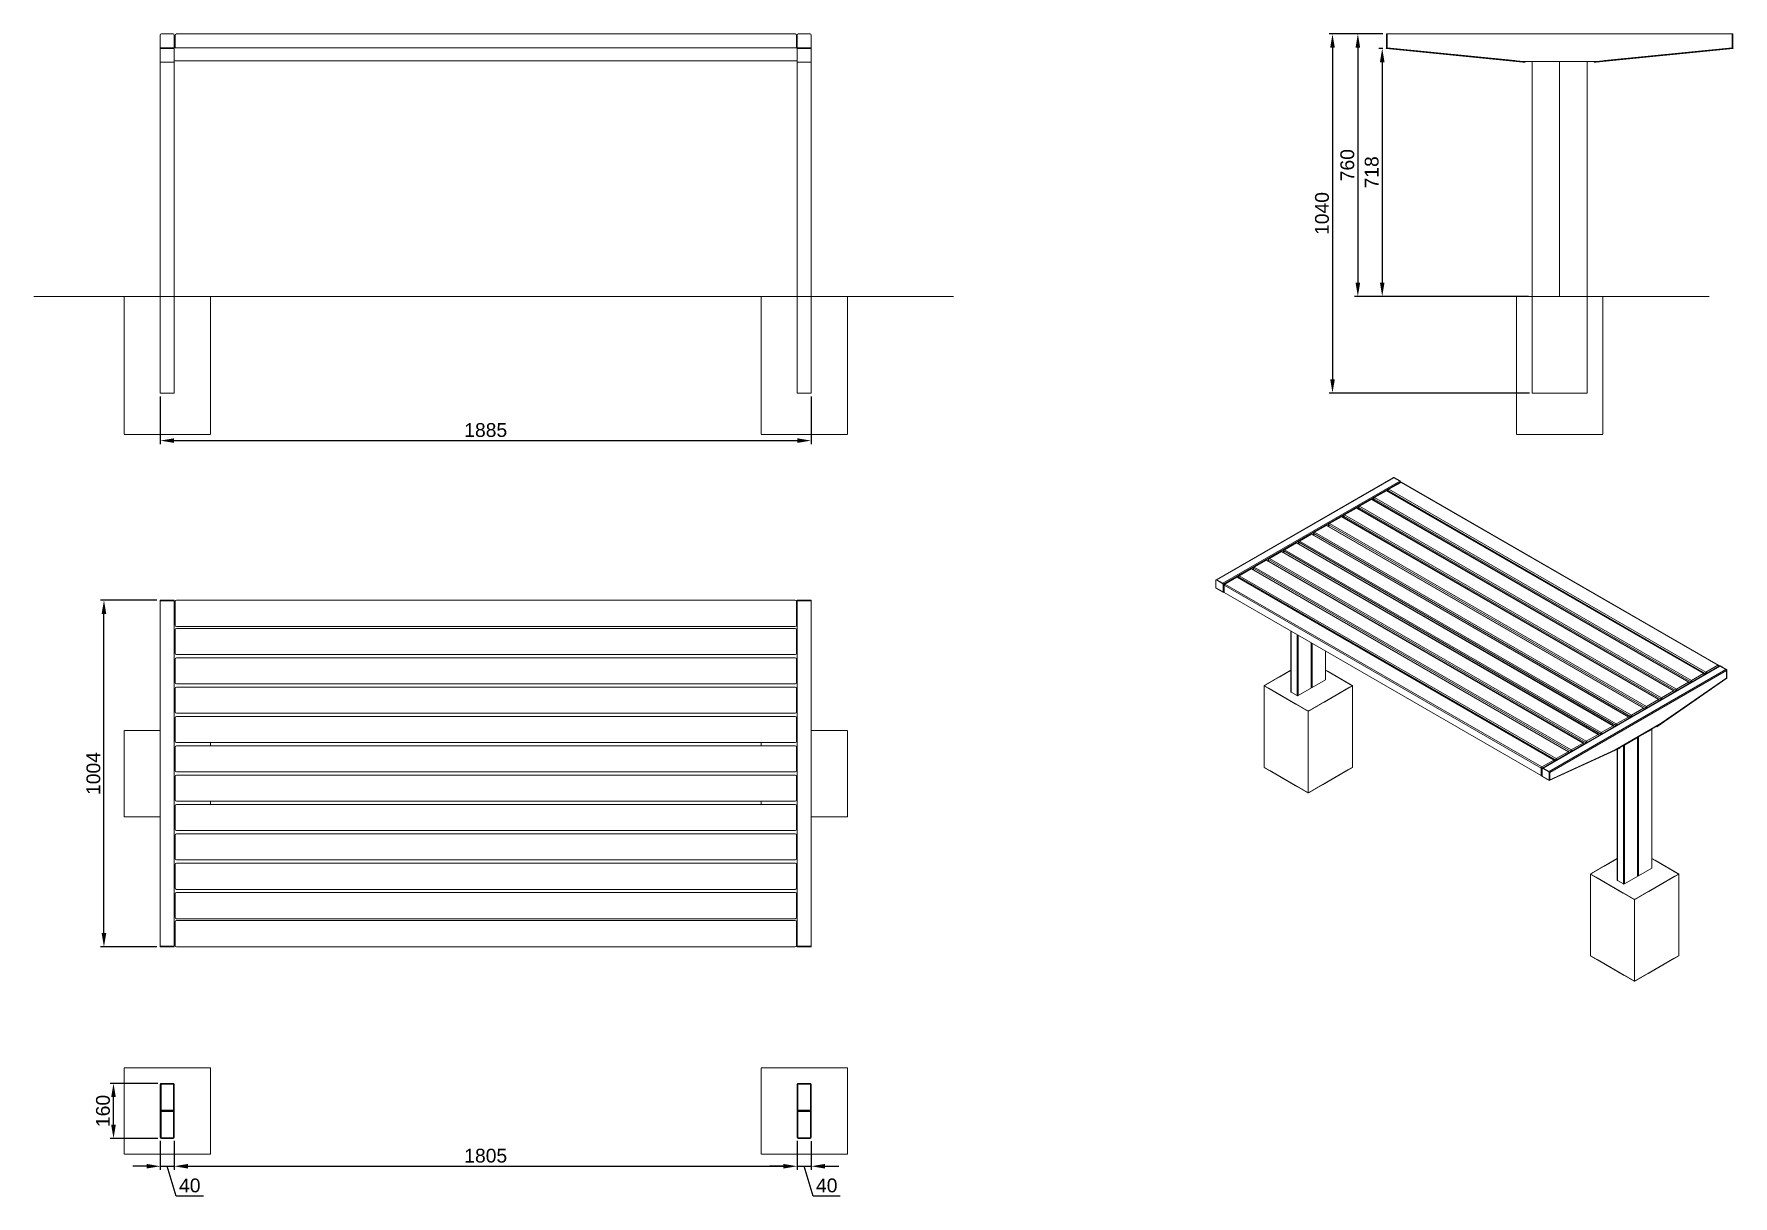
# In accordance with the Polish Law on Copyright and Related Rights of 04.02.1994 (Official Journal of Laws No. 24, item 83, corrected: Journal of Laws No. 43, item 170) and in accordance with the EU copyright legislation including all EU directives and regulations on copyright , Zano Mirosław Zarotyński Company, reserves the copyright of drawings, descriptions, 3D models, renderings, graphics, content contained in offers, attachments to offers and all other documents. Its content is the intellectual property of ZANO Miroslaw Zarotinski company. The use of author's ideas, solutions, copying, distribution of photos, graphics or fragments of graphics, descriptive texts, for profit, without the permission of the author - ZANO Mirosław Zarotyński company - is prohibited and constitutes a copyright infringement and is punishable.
# Model space of a CAD drawing. Header units: millimetres. Extents: x -220 to 4702, y 428 to 3795.
import ezdxf

# ---------------------------------------------------------------- set-up
doc = ezdxf.new("R2010")
doc.units = ezdxf.units.MM
doc.linetypes.add('HIDDEN', pattern=[1.905, 1.27, -0.635])
for name, color, linetype, lineweight in [('ZANO_R', 7, 'Continuous', 0), ('ZANO_R_przerywana', 7, 'HIDDEN', 0), ('ZANO_W', 1, 'Continuous', 0)]:
    doc.layers.add(name, color=color, linetype=linetype, lineweight=lineweight)
doc.styles.add('Arial', font='arial.ttf')
doc.styles.get("Standard").update_dxf_attribs({"font": 'ARIALUNI.TTF'})
doc.dimstyles.new('pl i ang', dxfattribs={"dimtxt": 50, "dimasz": 50, "dimexe": 1.25, "dimexo": 0.625, "dimgap": 10, "dimtad": 1, "dimtoh": 1, "dimtxsty": 'Standard', "dimcen": 2.5, "dimclrd": 1, "dimclre": 1, "dimclrt": 1, "dimadec": 0, "dimazin": 0, "dimtfac": 1, "dimtmove": 0, "dimatfit": 3, "dimfxl": 1, "dimarcsym": 1})

# ---------------------------------------------------------------- blocks, each defined once
blk = doc.blocks.new('*D404')
at = {"layer": 'ZANO_W', "color": 1, "lineweight": -2}
for p, q in [((146.4, 2744.6), (146.4, 2606.7)), ((2031.4, 2744.6), (2031.4, 2606.7)), ((186.4, 2616.7), (1991.4, 2616.7))]:
    blk.add_line(p, q, dxfattribs=at)
at = {"layer": 'ZANO_W', "color": 1}
for points in [[(186.4, 2623.4), (186.4, 2610.1), (146.4, 2616.7)], [(1991.4, 2610.1), (1991.4, 2623.4), (2031.4, 2616.7)]]:
    blk.add_solid(points, dxfattribs=at)
at = {"layer": 'ZANO_W', "color": 1, "insert": (1088.9, 2647.1), "char_height": 40, "attachment_point": 5, "style": 'Arial'}
blk.add_mtext('1885', dxfattribs=at)
blk = doc.blocks.new('*D405')
at = {"layer": 'ZANO_W', "color": 1, "lineweight": -2}
for p, q in [((3687.5, 3752.9), (3675.8, 3752.9)), ((3685.8, 3712.9), (3685.8, 3074.6)), ((4109.7, 3034.6), (3675.8, 3034.6))]:
    blk.add_line(p, q, dxfattribs=at)
at = {"layer": 'ZANO_W', "color": 1}
for points in [[(3692.4, 3712.9), (3679.1, 3712.9), (3685.8, 3752.9)], [(3679.1, 3074.6), (3692.4, 3074.6), (3685.8, 3034.6)]]:
    blk.add_solid(points, dxfattribs=at)
at = {"layer": 'ZANO_W', "color": 1, "insert": (3655.3, 3393.8), "char_height": 40, "attachment_point": 5, "rotation": 90, "style": 'Arial'}
blk.add_mtext('718', dxfattribs=at)
blk = doc.blocks.new('*D406')
at = {"layer": 'ZANO_W', "color": 1, "lineweight": -2}
for p, q in [((3687.7, 3794.6), (3605.2, 3794.6)), ((3615.2, 3754.6), (3615.2, 3074.6)), ((4064.7, 3034.6), (3605.2, 3034.6))]:
    blk.add_line(p, q, dxfattribs=at)
at = {"layer": 'ZANO_W', "color": 1}
for points in [[(3621.9, 3754.6), (3608.5, 3754.6), (3615.2, 3794.6)], [(3608.5, 3074.6), (3621.9, 3074.6), (3615.2, 3034.6)]]:
    blk.add_solid(points, dxfattribs=at)
at = {"layer": 'ZANO_W', "color": 1, "insert": (3584.8, 3414.6), "char_height": 40, "attachment_point": 5, "rotation": 90, "style": 'Arial'}
blk.add_mtext('760', dxfattribs=at)
blk = doc.blocks.new('*D407')
at = {"layer": 'ZANO_W', "color": 1, "lineweight": -2}
for p, q in [((3687.7, 3794.6), (3531.8, 3794.6)), ((3541.8, 3754.6), (3541.8, 2794.6)), ((4112.7, 2754.6), (3531.8, 2754.6))]:
    blk.add_line(p, q, dxfattribs=at)
at = {"layer": 'ZANO_W', "color": 1}
for points in [[(3548.5, 3754.6), (3535.1, 3754.6), (3541.8, 3794.6)], [(3535.1, 2794.6), (3548.5, 2794.6), (3541.8, 2754.6)]]:
    blk.add_solid(points, dxfattribs=at)
at = {"layer": 'ZANO_W', "color": 1, "insert": (3511.4, 3274.6), "char_height": 40, "attachment_point": 5, "rotation": 90, "style": 'Arial'}
blk.add_mtext('1040', dxfattribs=at)
blk = doc.blocks.new('*D408')
at = {"layer": 'ZANO_W', "color": 1, "lineweight": -2}
for p, q in [((136.4, 2154.5), (-26.9, 2154.5)), ((-16.9, 1190.1), (-16.9, 2114.5)), ((136.4, 1150.1), (-26.9, 1150.1))]:
    blk.add_line(p, q, dxfattribs=at)
at = {"layer": 'ZANO_W', "color": 1}
for points in [[(-10.2, 2114.5), (-23.6, 2114.5), (-16.9, 2154.5)], [(-23.6, 1190.1), (-10.2, 1190.1), (-16.9, 1150.1)]]:
    blk.add_solid(points, dxfattribs=at)
at = {"layer": 'ZANO_W', "color": 1, "insert": (-47.3, 1652.3), "char_height": 40, "attachment_point": 5, "rotation": 90, "style": 'Arial'}
blk.add_mtext('1004', dxfattribs=at)
blk = doc.blocks.new('*D409')
at = {"layer": 'ZANO_W', "color": 1, "lineweight": -2}
for p, q in [((139.4, 754.8), (0.8, 754.8)), ((10.8, 634.8), (10.8, 714.8)), ((139.4, 594.8), (0.8, 594.8))]:
    blk.add_line(p, q, dxfattribs=at)
at = {"layer": 'ZANO_W', "color": 1}
for points in [[(17.4, 714.8), (4.1, 714.8), (10.8, 754.8)], [(4.1, 634.8), (17.4, 634.8), (10.8, 594.8)]]:
    blk.add_solid(points, dxfattribs=at)
at = {"layer": 'ZANO_W', "color": 1, "insert": (-19.6, 674.8), "char_height": 40, "attachment_point": 5, "rotation": 90, "style": 'Arial'}
blk.add_mtext('160', dxfattribs=at)
blk = doc.blocks.new('*D410')
at = {"layer": 'ZANO_W', "color": 1, "lineweight": -2}
for p, q in [((146.4, 587.8), (146.4, 504.6)), ((186.4, 587.8), (186.4, 504.6)), ((106.4, 514.6), (66.4, 514.6)), ((146.4, 514.6), (186.4, 514.6)), ((192.3, 428.4), (166.4, 514.6)), ((226.4, 514.6), (266.4, 514.6)), ((271.1, 428.4), (192.3, 428.4))]:
    blk.add_line(p, q, dxfattribs=at)
at = {"layer": 'ZANO_W', "color": 1}
for points in [[(106.4, 508), (106.4, 521.3), (146.4, 514.6)], [(226.4, 521.3), (226.4, 508), (186.4, 514.6)]]:
    blk.add_solid(points, dxfattribs=at)
at = {"layer": 'ZANO_W', "color": 1, "insert": (231.7, 458.8), "char_height": 40, "attachment_point": 5, "style": 'Arial'}
blk.add_mtext('40', dxfattribs=at)
blk = doc.blocks.new('*D411')
at = {"layer": 'ZANO_W', "color": 1, "lineweight": -2}
for p, q in [((186.4, 587.8), (186.4, 504.6)), ((1991.4, 587.8), (1991.4, 504.6)), ((226.4, 514.6), (1951.4, 514.6))]:
    blk.add_line(p, q, dxfattribs=at)
at = {"layer": 'ZANO_W', "color": 1}
for points in [[(226.4, 521.3), (226.4, 508), (186.4, 514.6)], [(1951.4, 508), (1951.4, 521.3), (1991.4, 514.6)]]:
    blk.add_solid(points, dxfattribs=at)
at = {"layer": 'ZANO_W', "color": 1, "insert": (1088.9, 545.1), "char_height": 40, "attachment_point": 5, "style": 'Arial'}
blk.add_mtext('1805', dxfattribs=at)
blk = doc.blocks.new('*D412')
at = {"layer": 'ZANO_W', "color": 1, "lineweight": -2}
for p, q in [((1991.4, 587.7), (1991.4, 504.6)), ((2031.4, 587.7), (2031.4, 504.6)), ((1951.4, 514.6), (1911.4, 514.6)), ((1991.4, 514.6), (2031.4, 514.6)), ((2037.3, 428.4), (2011.4, 514.6)), ((2071.4, 514.6), (2111.4, 514.6)), ((2116.1, 428.4), (2037.3, 428.4))]:
    blk.add_line(p, q, dxfattribs=at)
at = {"layer": 'ZANO_W', "color": 1}
for points in [[(1951.4, 508), (1951.4, 521.3), (1991.4, 514.6)], [(2071.4, 521.3), (2071.4, 508), (2031.4, 514.6)]]:
    blk.add_solid(points, dxfattribs=at)
at = {"layer": 'ZANO_W', "color": 1, "insert": (2076.7, 458.8), "char_height": 40, "attachment_point": 5, "style": 'Arial'}
blk.add_mtext('40', dxfattribs=at)

msp = doc.modelspace()

# ---------------------------------------------------------------- linework, layer by layer
at = {"layer": 'ZANO_R'}
for p, q in [((146.4, 3791.6), (146.4, 3754.9)), ((183.4, 3794.6), (149.4, 3794.6)), ((186.4, 3754.9), (186.4, 3791.6)), ((188.9, 3754.6), (188.9, 3790.6)), ((192.9, 3794.6), (1984.9, 3794.6)), ((1988.9, 3790.6), (1988.9, 3754.6)), ((1991.4, 3754.9), (1991.4, 3791.6)), ((1994.4, 3794.6), (2028.4, 3794.6)), ((2031.4, 3791.6), (2031.4, 3754.9)), ((3697.7, 3794.6), (3697.7, 3791.6)), ((3697.7, 3794.6), (3699.7, 3794.6)), ((3697.7, 3791.6), (3697.7, 3754.9)), ((3699.7, 3794.6), (3699.7, 3791.6)), ((4699.7, 3794.6), (3699.7, 3794.6)), ((3699.7, 3791.6), (3699.7, 3754.9)), ((3699.7, 3791.6), (3699.7, 3754.6)), ((4699.7, 3794.6), (4699.7, 3791.6)), ((4699.7, 3794.6), (4701.7, 3794.6)), ((4699.7, 3791.6), (4699.7, 3754.9)), ((4699.7, 3791.6), (4699.7, 3754.6)), ((4701.7, 3794.6), (4701.7, 3791.6)), ((4701.7, 3791.6), (4701.7, 3754.9)), ((146.4, 3754.9), (186.4, 3754.9)), ((146.4, 3754.9), (146.4, 3754.8)), ((146.4, 3752.9), (146.4, 3754.8)), ((186.4, 3754.8), (146.4, 3754.8)), ((186.4, 3752.9), (146.4, 3752.9)), ((146.4, 3752.9), (146.4, 3713.3)), ((148.4, 3754.9), (148.4, 3754.8)), ((184.4, 3754.8), (184.4, 3754.9)), ((188.9, 3756.6), (186.4, 3756.6)), ((186.4, 3754.8), (186.4, 3754.9)), ((186.4, 3752.9), (186.4, 3754.8)), ((186.4, 3713.3), (186.4, 3752.9)), ((192.9, 3754.6), (188.9, 3754.6)), ((192.9, 3754.6), (1984.9, 3754.6)), ((1988.9, 3754.6), (1984.9, 3754.6)), ((1991.4, 3756.6), (1988.9, 3756.6)), ((2031.4, 3754.9), (1991.4, 3754.9)), ((1991.4, 3754.8), (1991.4, 3754.9)), ((1991.4, 3752.9), (1991.4, 3754.8)), ((2031.4, 3754.8), (1991.4, 3754.8)), ((2031.4, 3752.9), (1991.4, 3752.9)), ((1991.4, 3752.9), (1991.4, 3713.3)), ((1993.4, 3754.8), (1993.4, 3754.9)), ((2029.4, 3754.9), (2029.4, 3754.8)), ((2031.4, 3754.9), (2031.4, 3754.8)), ((2031.4, 3752.9), (2031.4, 3754.8)), ((2031.4, 3713.3), (2031.4, 3752.9)), ((3697.5, 3752.9), (3697.7, 3754.8)), ((4093.5, 3713.3), (3697.5, 3752.9)), ((3697.7, 3754.8), (3697.7, 3754.9)), ((3697.7, 3754.9), (3699.7, 3754.9)), ((4093.7, 3715.2), (3697.7, 3754.8)), ((3699.7, 3754.6), (4069.7, 3717.6)), ((4701.7, 3754.8), (4305.7, 3715.2)), ((4701.9, 3752.9), (4305.9, 3713.3)), ((4329.7, 3717.6), (4699.7, 3754.6)), ((4699.7, 3754.9), (4701.7, 3754.9)), ((4701.7, 3754.9), (4701.7, 3754.8)), ((4701.9, 3752.9), (4701.7, 3754.8)), ((146.4, 3034.6), (146.4, 3713.3)), ((152.4, 3712.7), (180.4, 3712.7)), ((1991.4, 3716.6), (186.4, 3716.6)), ((186.4, 3034.6), (186.4, 3713.3)), ((1991.4, 3034.6), (1991.4, 3713.3)), ((1997.4, 3712.7), (2025.4, 3712.7)), ((2031.4, 3034.6), (2031.4, 3713.3)), ((4099.7, 3714.6), (4099.5, 3712.7)), ((4119.7, 3714.6), (4099.7, 3714.6)), ((4119.7, 3034.6), (4119.7, 3714.6)), ((4119.7, 3714.6), (4122.7, 3714.6)), ((4196.7, 3714.6), (4122.7, 3714.6)), ((4196.7, 3714.6), (4199.7, 3714.6)), ((4199.7, 3034.6), (4199.7, 3714.6)), ((4199.7, 3714.6), (4202.7, 3714.6)), ((4276.7, 3714.6), (4202.7, 3714.6)), ((4276.7, 3714.6), (4279.7, 3714.6)), ((4299.7, 3714.6), (4279.7, 3714.6)), ((4279.7, 3034.6), (4279.7, 3714.6)), ((4299.9, 3712.7), (4299.7, 3714.6)), ((-219.6, 3034.6), (2444, 3034.6)), ((2387.8, 3034.6), (-210, 3034.6)), ((41.4, 3034.6), (291.4, 3034.6)), ((291.4, 3034.6), (41.4, 3034.6)), ((146.4, 3034.6), (149.4, 3034.6)), ((149.4, 3034.6), (146.4, 3034.6)), ((149.4, 3034.6), (183.4, 3034.6)), ((183.4, 3034.6), (186.4, 3034.6)), ((186.4, 3034.6), (183.4, 3034.6)), ((1886.4, 3034.6), (2136.4, 3034.6)), ((2136.4, 3034.6), (1886.4, 3034.6)), ((1991.4, 3034.6), (1994.4, 3034.6)), ((1994.4, 3034.6), (1991.4, 3034.6)), ((1994.4, 3034.6), (2028.4, 3034.6)), ((2028.4, 3034.6), (2031.4, 3034.6)), ((2031.4, 3034.6), (2028.4, 3034.6)), ((4632.8, 3034.6), (3639.9, 3034.6)), ((4074.7, 3034.6), (4324.7, 3034.6)), ((4324.7, 3034.6), (4074.7, 3034.6)), ((4119.7, 3034.6), (4122.7, 3034.6)), ((4122.7, 3034.6), (4119.7, 3034.6)), ((4122.7, 3034.6), (4276.7, 3034.6)), ((4276.7, 3034.6), (4279.7, 3034.6)), ((4279.7, 3034.6), (4276.7, 3034.6)), ((3717.9, 2509.3), (3205.6, 2213.6)), ((3206.7, 2213.5), (3719, 2509.2)), ((3224.1, 2203.4), (3736.4, 2499.1)), ((3225.7, 2200.7), (3737.9, 2496.5)), ((3697, 2471.8), (3662.2, 2451.7)), ((3698.5, 2471.6), (3663.6, 2451.5)), ((4616.4, 1941.7), (3698.5, 2471.6)), ((4617.9, 1941.8), (3699.9, 2471.8)), ((3702.5, 2473.2), (3702.5, 2470.3)), ((4621.3, 1942.1), (3703.3, 2472.1)), ((3703.3, 2472.1), (3703.3, 2469.8)), ((3738.8, 2495.9), (3703.9, 2475.8)), ((3740.2, 2495.7), (3705.4, 2475.6)), ((3705.4, 2475.6), (4623.3, 1945.7)), ((3718.9, 2509.9), (3717.9, 2509.3)), ((3720, 2509.8), (3719, 2509.2)), ((3736.4, 2499.1), (3719, 2509.2)), ((3737.4, 2499.7), (3720, 2509.8)), ((3737.4, 2499.7), (3736.4, 2499.1)), ((3738.9, 2497.1), (3737.9, 2496.5)), ((3737.9, 2495.4), (3737.9, 2496.5)), ((3738.9, 2496), (3738.9, 2497.1)), ((4658.2, 1965.8), (3740.2, 2495.7)), ((4659.6, 1965.9), (3741.7, 2495.9)), ((3609.9, 2421.5), (3575.1, 2401.4)), ((3611.4, 2421.3), (3576.6, 2401.2)), ((4529.3, 1891.4), (3611.4, 2421.3)), ((4530.8, 1891.6), (3612.8, 2421.5)), ((3617.2, 2424), (3617.2, 2419)), ((4536, 1892.9), (3618, 2422.8)), ((3618, 2422.8), (3618, 2418.5)), ((3653.5, 2446.6), (3618.6, 2426.5)), ((3654.9, 2446.5), (3620.1, 2426.4)), ((3620.1, 2426.4), (4538, 1896.5)), ((4572.9, 1916.6), (3654.9, 2446.5)), ((4574.3, 1916.7), (3656.4, 2446.6)), ((3660.7, 2449.1), (3660.7, 2444.1)), ((4579.5, 1918), (3661.6, 2448)), ((3661.6, 2448), (3661.6, 2443.6)), ((3663.6, 2451.5), (4581.6, 1921.6)), ((3522.9, 2371.2), (3488, 2351.1)), ((3524.3, 2371.1), (3489.5, 2351)), ((4442.3, 1841.2), (3524.3, 2371.1)), ((4443.7, 1841.3), (3525.8, 2371.2)), ((3530.1, 2373.7), (3530.1, 2368.7)), ((4448.9, 1842.6), (3531, 2372.6)), ((3531, 2372.6), (3531, 2368.2)), ((3566.4, 2396.4), (3531.6, 2376.2)), ((3567.8, 2396.2), (3533, 2376.1)), ((3533, 2376.1), (4451, 1846.2)), ((4485.8, 1866.3), (3567.8, 2396.2)), ((4487.2, 1866.4), (3569.3, 2396.4)), ((3573.7, 2398.9), (3573.7, 2393.8)), ((4492.5, 1867.8), (3574.5, 2397.7)), ((3574.5, 2397.7), (3574.5, 2393.3)), ((3576.6, 2401.2), (4494.5, 1871.3)), ((3435.8, 2320.9), (3400.9, 2300.8)), ((3437.2, 2320.8), (3402.4, 2300.7)), ((4355.2, 1790.9), (3437.2, 2320.8)), ((4356.6, 1791), (3438.7, 2320.9)), ((3443, 2323.5), (3443, 2318.4)), ((4361.8, 1792.4), (3443.9, 2322.3)), ((3443.9, 2322.3), (3443.9, 2317.9)), ((3479.3, 2346.1), (3444.5, 2326)), ((3480.8, 2345.9), (3445.9, 2325.8)), ((3445.9, 2325.8), (4363.9, 1795.9)), ((4398.7, 1816), (3480.8, 2345.9)), ((4400.2, 1816.2), (3482.2, 2346.1)), ((3486.6, 2348.6), (3486.6, 2343.6)), ((4405.4, 1817.5), (3487.4, 2347.4)), ((3487.4, 2347.4), (3487.4, 2343.1)), ((3489.5, 2351), (4407.4, 1821)), ((3348.7, 2270.7), (3313.9, 2250.6)), ((3350.1, 2270.5), (3315.3, 2250.4)), ((4268.1, 1740.6), (3350.1, 2270.5)), ((4269.5, 1740.8), (3351.6, 2270.7)), ((3356, 2273.2), (3356, 2268.2)), ((4274.7, 1742.1), (3356.8, 2272)), ((3356.8, 2272), (3356.8, 2267.7)), ((3392.2, 2295.8), (3357.4, 2275.7)), ((3393.7, 2295.7), (3358.8, 2275.6)), ((3358.8, 2275.6), (4276.8, 1745.6)), ((4311.6, 1765.8), (3393.7, 2295.7)), ((4313.1, 1765.9), (3395.1, 2295.8)), ((3399.5, 2298.3), (3399.5, 2293.3)), ((4318.3, 1767.2), (3400.3, 2297.1)), ((3400.3, 2297.1), (3400.3, 2292.8)), ((3402.4, 2300.7), (4320.3, 1770.8)), ((3263.4, 2221.4), (3228.6, 2201.3)), ((3264.9, 2221.3), (3230, 2201.2)), ((4182.8, 1691.4), (3264.9, 2221.3)), ((4184.2, 1691.5), (3266.3, 2221.4)), ((3268.9, 2222.9), (3268.9, 2220)), ((4187.7, 1691.8), (3269.7, 2221.7)), ((3269.7, 2221.7), (3269.7, 2219.5)), ((3305.2, 2245.5), (3270.3, 2225.4)), ((3306.6, 2245.4), (3271.8, 2225.3)), ((3271.8, 2225.3), (4189.7, 1695.4)), ((4224.5, 1715.5), (3306.6, 2245.4)), ((4226, 1715.6), (3308, 2245.5)), ((3312.4, 2248.1), (3312.4, 2243)), ((4231.2, 1717), (3313.3, 2246.9)), ((3313.3, 2246.9), (3313.3, 2242.5)), ((3315.3, 2250.4), (4233.3, 1720.5)), ((3204, 2189), (3204.2, 2190.2)), ((3224.5, 2177.2), (3204, 2189)), ((3204.1, 2212), (3204.1, 2190.3)), ((3204.1, 2190.3), (3224.6, 2178.4)), ((3224.6, 2178.4), (3204.2, 2190.2)), ((3204.2, 2190.2), (3204.2, 2190.2)), ((3205.6, 2213.6), (3204.6, 2213)), ((3206.7, 2213.5), (3205.7, 2212.9)), ((3223.1, 2202.8), (3205.7, 2212.9)), ((3224.1, 2203.4), (3206.7, 2213.5)), ((3224.1, 2203.4), (3223.1, 2202.8)), ((3224.5, 2177.2), (3224.6, 2178.4)), ((3227.1, 2178.3), (3224.5, 2177.2)), ((3225.7, 2200.7), (3224.6, 2200.2)), ((3224.6, 2178.4), (3224.6, 2200.2)), ((3227.1, 2179.5), (3224.6, 2178.4)), ((3225.7, 2179), (3224.6, 2178.4)), ((3225.7, 2178.9), (3225.5, 2178.9)), ((3225.7, 2179), (3225.7, 2200.7)), ((3225.7, 2178.9), (3225.7, 2200.7)), ((3227.1, 2179.5), (3225.7, 2178.9)), ((3227.1, 2198.8), (3227.1, 2177.5)), ((4145.9, 1667.7), (3228, 2197.6)), ((3228, 2197.6), (3228, 2176.3)), ((3228, 2176.3), (4145.9, 1646.4)), ((3230, 2201.2), (4148, 1671.3)), ((146.4, 2154.5), (186.4, 2154.5)), ((146.4, 2154.5), (146.4, 2154.3)), ((146.4, 2154.3), (146.4, 2152.3)), ((149.4, 2154.3), (146.4, 2154.3)), ((149.4, 2152.3), (146.4, 2152.3)), ((146.4, 1152.3), (146.4, 2152.3)), ((183.4, 2154.3), (149.4, 2154.3)), ((183.4, 2152.3), (149.4, 2152.3)), ((186.4, 2154.3), (183.4, 2154.3)), ((186.4, 2152.3), (183.4, 2152.3)), ((186.4, 2154.5), (186.4, 2154.3)), ((186.4, 2154.3), (186.4, 2152.3)), ((186.4, 1152.3), (186.4, 2152.3)), ((188.9, 2082.3), (188.9, 2150.3)), ((192.9, 2154.3), (1984.9, 2154.3)), ((1988.9, 2150.3), (1988.9, 2082.3)), ((1991.4, 2154.5), (2031.4, 2154.5)), ((1991.4, 2154.5), (1991.4, 2154.3)), ((1991.4, 2152.3), (1991.4, 2154.3)), ((1991.4, 2154.3), (1994.4, 2154.3)), ((1991.4, 2152.3), (1994.4, 2152.3)), ((1991.4, 2152.3), (1991.4, 1152.3)), ((1994.4, 2154.3), (2028.4, 2154.3)), ((1994.4, 2152.3), (2028.4, 2152.3)), ((2028.4, 2154.3), (2031.4, 2154.3)), ((2028.4, 2152.3), (2031.4, 2152.3)), ((2031.4, 2154.5), (2031.4, 2154.3)), ((2031.4, 2152.3), (2031.4, 2154.3)), ((2031.4, 2152.3), (2031.4, 1152.3)), ((188.9, 2000.8), (188.9, 2068.8)), ((1984.9, 2078.3), (192.9, 2078.3)), ((192.9, 2072.8), (1984.9, 2072.8)), ((1988.9, 2068.8), (1988.9, 2000.8)), ((3421.2, 2064.8), (3421.2, 1889)), ((3421.9, 1888.1), (3421.9, 2064.4)), ((3439.3, 1878), (3439.3, 2054.4)), ((3442.3, 1878), (3442.3, 2052.6)), ((3480.3, 1899.9), (3480.3, 2030.7)), ((3480.9, 1900.3), (3480.9, 2030.3)), ((3483.3, 1901.7), (3483.3, 2028.9)), ((188.9, 1915.8), (188.9, 1983.8)), ((1984.9, 1996.8), (192.9, 1996.8)), ((192.9, 1987.8), (1984.9, 1987.8)), ((1988.9, 1983.8), (1988.9, 1915.8)), ((3521.2, 1923.6), (3521.2, 2007)), ((3521.9, 1924.5), (3521.9, 2006.7)), ((3442.3, 1878), (3521.2, 1923.6)), ((4663, 1963.7), (4150.7, 1668)), ((4664.1, 1963.6), (4151.8, 1667.9)), ((4681.5, 1953.5), (4169.2, 1657.8)), ((4683, 1950.9), (4170.8, 1655.2)), ((4684, 1929.7), (4481.2, 1789.2)), ((4684.1, 1928.6), (4481.3, 1788)), ((4493.5, 1797.7), (4683, 1929)), ((4581.6, 1921.6), (4616.4, 1941.7)), ((4618.5, 1938.2), (4583.6, 1918)), ((4618.5, 1938), (4618.5, 1938.2)), ((4619.3, 1938.5), (4619.3, 1939.3)), ((4621.3, 1939.6), (4621.3, 1942.1)), ((4623.3, 1945.7), (4658.2, 1965.8)), ((4660.2, 1962.3), (4625.4, 1942.1)), ((4625.4, 1942.1), (4625.4, 1942)), ((4660.2, 1962.1), (4660.2, 1962.3)), ((4661.1, 1962.6), (4661.1, 1963.4)), ((4664, 1964.3), (4663, 1963.7)), ((4664.1, 1963.6), (4665.1, 1964.2)), ((4664.1, 1963.6), (4681.5, 1953.5)), ((4665.1, 1964.2), (4682.5, 1954.1)), ((4681.5, 1953.5), (4682.5, 1954.1)), ((4683, 1950.9), (4684, 1951.5)), ((4683, 1950.9), (4683, 1929.2)), ((4683, 1950.9), (4683, 1929)), ((4683, 1929.2), (4684, 1929.7)), ((4684, 1951.5), (4684, 1929.7)), ((4684, 1929.7), (4684, 1929.7)), ((4684.1, 1928.6), (4684, 1929.7)), ((188.9, 1830.8), (188.9, 1898.8)), ((1984.9, 1911.8), (192.9, 1911.8)), ((192.9, 1902.8), (1984.9, 1902.8)), ((1988.9, 1898.8), (1988.9, 1830.8)), ((3421.9, 1888.1), (3439.3, 1878)), ((4494.5, 1871.3), (4529.3, 1891.4)), ((4531.4, 1887.9), (4496.6, 1867.8)), ((4531.4, 1887.7), (4531.4, 1887.9)), ((4532.2, 1888.2), (4532.2, 1889.1)), ((4536, 1890.4), (4536, 1892.9)), ((4538, 1896.5), (4572.9, 1916.6)), ((4574.9, 1913), (4540.1, 1892.9)), ((4540.1, 1892.9), (4540.1, 1892.8)), ((4574.9, 1912.9), (4574.9, 1913)), ((4575.8, 1913.4), (4575.8, 1914.2)), ((4579.5, 1915.5), (4579.5, 1918)), ((4583.6, 1918), (4583.6, 1917.9)), ((1984.9, 1826.8), (192.9, 1826.8)), ((4407.4, 1821), (4442.3, 1841.2)), ((4444.3, 1837.6), (4409.5, 1817.5)), ((4444.3, 1837.5), (4444.3, 1837.6)), ((4445.1, 1837.9), (4445.1, 1838.8)), ((4448.9, 1840.1), (4448.9, 1842.6)), ((4451, 1846.2), (4485.8, 1866.3)), ((4487.8, 1862.7), (4453, 1842.6)), ((4453, 1842.6), (4453, 1842.5)), ((4487.8, 1862.6), (4487.8, 1862.7)), ((4488.7, 1863.1), (4488.7, 1863.9)), ((4492.5, 1865.3), (4492.5, 1867.8)), ((4496.6, 1867.8), (4496.6, 1867.6)), ((188.9, 1777.3), (186.4, 1777.3)), ((188.9, 1745.8), (188.9, 1813.8)), ((192.9, 1817.8), (1984.9, 1817.8)), ((1988.9, 1813.8), (1988.9, 1745.8)), ((1991.4, 1777.3), (1988.9, 1777.3)), ((4320.3, 1770.8), (4355.2, 1790.9)), ((4357.2, 1787.3), (4322.4, 1767.2)), ((4357.2, 1787.2), (4357.2, 1787.3)), ((4358.1, 1787.7), (4358.1, 1788.5)), ((4493.5, 1797.7), (4360.3, 1720.8)), ((4361.8, 1789.8), (4361.8, 1792.4)), ((4363.9, 1795.9), (4398.7, 1816)), ((4400.8, 1812.5), (4365.9, 1792.4)), ((4365.9, 1792.4), (4365.9, 1792.2)), ((4370.7, 1726.1), (4482.2, 1790.4)), ((4400.8, 1812.3), (4400.8, 1812.5)), ((4401.6, 1812.8), (4401.6, 1813.7)), ((4405.4, 1815), (4405.4, 1817.5)), ((4409.5, 1817.5), (4409.5, 1817.3)), ((4466.3, 1780.2), (4428.4, 1758.3)), ((4466.3, 1378), (4466.3, 1780.2)), ((4467, 1378.9), (4467, 1781.1)), ((4481.2, 1789.2), (4481.3, 1788)), ((188.9, 1660.8), (188.9, 1728.8)), ((1984.9, 1741.8), (192.9, 1741.8)), ((192.9, 1732.8), (1984.9, 1732.8)), ((291.4, 1732.8), (291.4, 1741.8)), ((1886.4, 1741.8), (1886.4, 1732.8)), ((1988.9, 1728.8), (1988.9, 1660.8)), ((4372.5, 1725.2), (4169.6, 1631.6)), ((4372.6, 1726.5), (4169.7, 1632.8)), ((4233.3, 1720.5), (4268.1, 1740.6)), ((4270.1, 1737.1), (4235.3, 1717)), ((4270.1, 1736.9), (4270.1, 1737.1)), ((4271, 1737.4), (4271, 1738.2)), ((4274.7, 1739.6), (4274.7, 1742.1)), ((4276.8, 1745.6), (4311.6, 1765.8)), ((4313.7, 1762.2), (4278.8, 1742.1)), ((4278.8, 1742.1), (4278.8, 1741.9)), ((4313.7, 1762), (4313.7, 1762.2)), ((4314.5, 1762.5), (4314.5, 1763.4)), ((4318.3, 1764.7), (4318.3, 1767.2)), ((4322.4, 1767.2), (4322.4, 1767.1)), ((4367, 1342.5), (4367, 1722.7)), ((4372.5, 1725.2), (4372.6, 1726.5)), ((4373.8, 1726.7), (4373.9, 1727.9)), ((4384.4, 1332.5), (4384.4, 1734)), ((4425.3, 1756.6), (4387.4, 1734.7)), ((4387.4, 1332.5), (4387.4, 1734.7)), ((4425.3, 1354.3), (4425.3, 1756.6)), ((4426, 1354.7), (4426, 1757.5)), ((4428.4, 1356.1), (4428.4, 1758.3)), ((188.9, 1692.3), (186.4, 1692.3)), ((1991.4, 1692.3), (1988.9, 1692.3)), ((4148, 1671.3), (4182.8, 1691.4)), ((4184.8, 1687.8), (4150, 1667.7)), ((4170.8, 1633.3), (4360.3, 1720.8)), ((4184.8, 1687.7), (4184.8, 1687.8)), ((4185.7, 1688.2), (4185.7, 1689)), ((4187.7, 1689.3), (4187.7, 1691.8)), ((4189.7, 1695.4), (4224.5, 1715.5)), ((4226.6, 1711.9), (4191.8, 1691.8)), ((4191.8, 1691.8), (4191.8, 1691.7)), ((4226.6, 1711.8), (4226.6, 1711.9)), ((4227.4, 1712.3), (4227.4, 1713.1)), ((4231.2, 1714.4), (4231.2, 1717)), ((4235.3, 1717), (4235.3, 1716.8)), ((4366.3, 1722.4), (4366.3, 1343.4)), ((188.9, 1575.8), (188.9, 1643.8)), ((1984.9, 1656.8), (192.9, 1656.8)), ((192.9, 1647.8), (1984.9, 1647.8)), ((1988.9, 1643.8), (1988.9, 1575.8)), ((4145.9, 1646.4), (4145.9, 1667.7)), ((4149.1, 1643.4), (4149.2, 1644.6)), ((4169.6, 1631.6), (4149.1, 1643.4)), ((4149.2, 1644.7), (4149.2, 1666.4)), ((4169.7, 1632.9), (4149.2, 1644.7)), ((4169.7, 1632.8), (4149.2, 1644.6)), ((4149.2, 1644.6), (4149.3, 1644.6)), ((4150.7, 1668), (4149.7, 1667.4)), ((4150, 1667.7), (4150, 1667.6)), ((4150.8, 1667.3), (4151.8, 1667.9)), ((4150.8, 1667.3), (4168.2, 1657.2)), ((4151.8, 1667.9), (4169.2, 1657.8)), ((4168.2, 1657.2), (4169.2, 1657.8)), ((4169.6, 1631.6), (4169.7, 1632.8)), ((4169.7, 1654.6), (4170.8, 1655.2)), ((4169.7, 1654.6), (4169.7, 1632.9)), ((4169.7, 1632.9), (4170.8, 1633.4)), ((4170.6, 1633.4), (4170.8, 1633.3)), ((4170.8, 1655.2), (4170.8, 1633.4)), ((4170.8, 1655.2), (4170.8, 1633.3)), ((188.9, 1612.3), (186.4, 1612.3)), ((1991.4, 1612.3), (1988.9, 1612.3)), ((186.4, 1527.3), (188.9, 1527.3)), ((188.9, 1490.8), (188.9, 1558.8)), ((1984.9, 1571.8), (192.9, 1571.8)), ((192.9, 1562.8), (1984.9, 1562.8)), ((291.4, 1562.8), (291.4, 1571.8)), ((1886.4, 1571.8), (1886.4, 1562.8)), ((1988.9, 1558.8), (1988.9, 1490.8)), ((1988.9, 1527.3), (1991.4, 1527.3)), ((1984.9, 1486.8), (192.9, 1486.8)), ((192.9, 1477.8), (1984.9, 1477.8)), ((188.9, 1405.8), (188.9, 1473.8)), ((1988.9, 1473.8), (1988.9, 1405.8)), ((188.9, 1320.8), (188.9, 1388.8)), ((1984.9, 1401.8), (192.9, 1401.8)), ((192.9, 1392.8), (1984.9, 1392.8)), ((1988.9, 1388.8), (1988.9, 1320.8)), ((4367, 1342.5), (4384.4, 1332.5)), ((4387.4, 1332.5), (4466.3, 1378)), ((188.9, 1235.8), (188.9, 1303.8)), ((1984.9, 1316.8), (192.9, 1316.8)), ((192.9, 1307.8), (1984.9, 1307.8)), ((1988.9, 1303.8), (1988.9, 1235.8)), ((1984.9, 1231.8), (192.9, 1231.8)), ((188.9, 1154.3), (188.9, 1222.3)), ((192.9, 1226.3), (1984.9, 1226.3)), ((1988.9, 1222.3), (1988.9, 1154.3)), ((146.4, 1152.3), (146.4, 1150.3)), ((149.4, 1152.3), (146.4, 1152.3)), ((146.4, 1150.1), (146.4, 1150.3)), ((149.4, 1150.3), (146.4, 1150.3)), ((186.4, 1150.1), (146.4, 1150.1)), ((183.4, 1152.3), (149.4, 1152.3)), ((183.4, 1150.3), (149.4, 1150.3)), ((186.4, 1152.3), (183.4, 1152.3)), ((186.4, 1150.3), (183.4, 1150.3)), ((186.4, 1152.3), (186.4, 1150.3)), ((186.4, 1150.1), (186.4, 1150.3)), ((1984.9, 1150.3), (192.9, 1150.3)), ((1991.4, 1150.3), (1991.4, 1152.3)), ((1991.4, 1152.3), (1994.4, 1152.3)), ((1991.4, 1150.1), (1991.4, 1150.3)), ((1991.4, 1150.3), (1994.4, 1150.3)), ((2031.4, 1150.1), (1991.4, 1150.1)), ((1994.4, 1152.3), (2028.4, 1152.3)), ((1994.4, 1150.3), (2028.4, 1150.3)), ((2028.4, 1152.3), (2031.4, 1152.3)), ((2028.4, 1150.3), (2031.4, 1150.3)), ((2031.4, 1150.3), (2031.4, 1152.3)), ((2031.4, 1150.1), (2031.4, 1150.3)), ((146.4, 751.8), (146.4, 597.8)), ((146.4, 677.8), (146.4, 751.8)), ((148.4, 677.8), (148.4, 751.8)), ((183.4, 754.8), (149.4, 754.8)), ((149.4, 754.8), (183.4, 754.8)), ((149.4, 752.8), (183.4, 752.8)), ((184.4, 751.8), (184.4, 677.8)), ((186.4, 597.8), (186.4, 751.8)), ((186.4, 751.8), (186.4, 677.8)), ((1991.4, 751.8), (1991.4, 597.8)), ((1991.4, 677.8), (1991.4, 751.8)), ((1993.4, 677.8), (1993.4, 751.8)), ((2028.4, 754.8), (1994.4, 754.8)), ((1994.4, 754.8), (2028.4, 754.8)), ((1994.4, 752.8), (2028.4, 752.8)), ((2029.4, 751.8), (2029.4, 677.8)), ((2031.4, 597.8), (2031.4, 751.8)), ((2031.4, 751.8), (2031.4, 677.8)), ((146.4, 597.8), (146.4, 671.8)), ((148.4, 597.8), (148.4, 671.8)), ((183.4, 676.8), (149.4, 676.8)), ((149.4, 674.8), (183.4, 674.8)), ((149.4, 672.8), (183.4, 672.8)), ((184.4, 671.8), (184.4, 597.8)), ((186.4, 671.8), (186.4, 597.8)), ((1991.4, 597.8), (1991.4, 671.8)), ((1993.4, 597.8), (1993.4, 671.8)), ((2028.4, 676.8), (1994.4, 676.8)), ((2028.4, 674.8), (1994.4, 674.8)), ((1994.4, 672.8), (2028.4, 672.8)), ((2029.4, 671.8), (2029.4, 597.8)), ((2031.4, 671.8), (2031.4, 597.8)), ((183.4, 596.8), (149.4, 596.8)), ((149.4, 594.8), (183.4, 594.8)), ((183.4, 594.8), (149.4, 594.8)), ((2028.4, 596.8), (1994.4, 596.8)), ((1994.4, 594.8), (2028.4, 594.8)), ((2028.4, 594.8), (1994.4, 594.8))]:
    msp.add_line(p, q, dxfattribs=at)
at = {"layer": 'ZANO_R', "flags": 128}
for points in [[(4099.5, 3712.7), (4099.4, 3712.7), (4099.1, 3712.7), (4098.5, 3712.8), (4097.8, 3712.8), (4096.9, 3712.9), (4095.8, 3713), (4094.7, 3713.1), (4093.5, 3713.3)], [(4093.7, 3715.2), (4094.9, 3715.1), (4096, 3715), (4097.1, 3714.9), (4098, 3714.8), (4098.3, 3714.8)], [(4098.3, 3714.8), (4099, 3714.7), (4099.5, 3714.7), (4099.7, 3714.6)], [(4299.7, 3714.6), (4299.9, 3714.7), (4300.5, 3714.7), (4301.2, 3714.8)], [(4305.9, 3713.3), (4304.7, 3713.1), (4303.6, 3713), (4302.6, 3712.9), (4301.7, 3712.8), (4300.9, 3712.8), (4300.4, 3712.7), (4300, 3712.7), (4299.9, 3712.7)], [(4301.2, 3714.8), (4301.5, 3714.8), (4302.4, 3714.9), (4303.4, 3715), (4304.5, 3715.1), (4305.7, 3715.2)]]:
    msp.add_lwpolyline(points, dxfattribs=at)
at = {"layer": 'ZANO_R'}
for centre, radius, start, end in [((149.4, 3791.6), 3, 90, 180), ((183.4, 3791.6), 3, 0, 90), ((192.9, 3790.6), 4, 90, 180), ((1984.9, 3790.6), 4, 0, 90), ((1994.4, 3791.6), 3, 90, 180), ((2028.4, 3791.6), 3, 0, 90), ((150.9, 3728.2), 15.6, 253.1688, 275.4661), ((181.9, 3728.2), 15.6, 264.5343, 286.8306), ((1995.9, 3728.2), 15.6, 253.1691, 275.4659), ((2026.9, 3728.2), 15.6, 264.5341, 286.8309), ((3719.3, 2508.9), 1.09, 54.3827, 114.3086), ((3698.5, 2469.3), 2.9, 60.0027, 119.9973), ((3697.6, 2470.4), 1.46, 54.3834, 114.3043), ((3699.3, 2470.4), 1.46, 65.6939, 125.6173), ((3705.4, 2473.2), 2.9, 119.9973, 180), ((3703.9, 2473.4), 1.46, 185.6974, 245.6244), ((3707.8, 2471.9), 4.45, 122.6051, 177.3949), ((3704.5, 2474.4), 1.46, 54.3834, 114.3043), ((3718.3, 2508.3), 1.09, 54.3827, 114.3086), ((3734.6, 2496.3), 3.34, 2.6057, 57.3946), ((3735.6, 2496.9), 3.34, 2.6057, 57.3946), ((3740.2, 2493.4), 2.9, 60.0027, 119.9973), ((3739.4, 2494.5), 1.46, 54.3834, 114.3043), ((3741.1, 2494.5), 1.46, 65.6939, 125.6173), ((3611.4, 2419), 2.9, 60.0027, 119.9973), ((3610.5, 2420.2), 1.46, 54.3834, 114.3043), ((3612.2, 2420.2), 1.46, 65.694, 125.6175), ((3620.1, 2424), 2.9, 119.9973, 180), ((3618.6, 2424.2), 1.46, 185.6961, 245.625), ((3622.5, 2422.6), 4.45, 122.6052, 177.3947), ((3619.2, 2425.2), 1.46, 54.3834, 114.3043), ((3654.9, 2444.1), 2.9, 60.0027, 119.9973), ((3654.1, 2445.3), 1.46, 54.3834, 114.3043), ((3655.8, 2445.3), 1.46, 65.6939, 125.6173), ((3663.6, 2449.1), 2.9, 119.9973, 180), ((3662.2, 2449.3), 1.46, 185.6951, 245.6266), ((3666, 2447.8), 4.45, 122.605, 177.395), ((3662.8, 2450.3), 1.46, 54.3834, 114.3043), ((3524.3, 2368.7), 2.9, 60.0027, 119.9973), ((3523.5, 2369.9), 1.46, 54.3834, 114.3043), ((3525.2, 2369.9), 1.46, 65.6943, 125.6172), ((3533, 2373.7), 2.9, 119.9973, 180), ((3531.6, 2373.9), 1.46, 185.6966, 245.6246), ((3535.4, 2372.4), 4.45, 122.6052, 177.3946), ((3532.2, 2374.9), 1.46, 54.3834, 114.3043), ((3567.8, 2393.8), 2.9, 60.0027, 119.9973), ((3567, 2395), 1.46, 54.3834, 114.3043), ((3568.7, 2395), 1.46, 65.6944, 125.617), ((3576.6, 2398.9), 2.9, 119.9973, 180), ((3575.1, 2399), 1.46, 185.6966, 245.6245), ((3579, 2397.5), 4.45, 122.6053, 177.3946), ((3575.7, 2400.1), 1.46, 54.3834, 114.3043), ((3437.2, 2318.4), 2.9, 60.0027, 119.9973), ((3436.4, 2319.6), 1.46, 54.3834, 114.3043), ((3438.1, 2319.6), 1.46, 65.6947, 125.6168), ((3445.9, 2323.5), 2.9, 119.9973, 180), ((3444.5, 2323.6), 1.46, 185.6961, 245.625), ((3448.3, 2322.1), 4.45, 122.6052, 177.3946), ((3445.1, 2324.6), 1.46, 54.3834, 114.3043), ((3480.8, 2343.6), 2.9, 60.0027, 119.9973), ((3479.9, 2344.8), 1.46, 54.3834, 114.3043), ((3481.6, 2344.8), 1.46, 65.6941, 125.6173), ((3489.5, 2348.6), 2.9, 119.9973, 180), ((3488, 2348.7), 1.46, 185.6967, 245.6248), ((3491.9, 2347.2), 4.45, 122.6051, 177.3947), ((3488.6, 2349.8), 1.46, 54.3834, 114.3043), ((3350.1, 2268.2), 2.9, 60.0027, 119.9973), ((3349.3, 2269.3), 1.46, 54.3834, 114.3043), ((3351, 2269.3), 1.46, 65.6939, 125.6173), ((3358.8, 2273.2), 2.9, 119.9973, 180), ((3357.4, 2273.3), 1.46, 185.6959, 245.6245), ((3361.2, 2271.8), 4.45, 122.6053, 177.3944), ((3358, 2274.4), 1.46, 54.3834, 114.3043), ((3393.7, 2293.3), 2.9, 60.0027, 119.9973), ((3392.8, 2294.5), 1.46, 54.3834, 114.3043), ((3394.5, 2294.5), 1.46, 65.6941, 125.6173), ((3402.4, 2298.3), 2.9, 119.9973, 180), ((3400.9, 2298.5), 1.46, 185.6971, 245.624), ((3404.8, 2296.9), 4.45, 122.6053, 177.3945), ((3401.5, 2299.5), 1.46, 54.3834, 114.3043), ((3264.9, 2218.9), 2.9, 60.0027, 119.9973), ((3264, 2220.1), 1.46, 54.3834, 114.3043), ((3265.7, 2220.1), 1.46, 65.6936, 125.6176), ((3271.8, 2222.9), 2.9, 119.9973, 180), ((3270.3, 2223.1), 1.46, 185.6959, 245.6245), ((3274.2, 2221.5), 4.45, 122.6053, 177.3944), ((3270.9, 2224.1), 1.46, 54.3834, 114.3043), ((3306.6, 2243), 2.9, 60.0027, 119.9973), ((3305.8, 2244.2), 1.46, 54.3834, 114.3043), ((3307.4, 2244.2), 1.46, 65.6944, 125.6174), ((3315.3, 2248.1), 2.9, 119.9973, 180), ((3313.9, 2248.2), 1.46, 185.6974, 245.6244), ((3317.7, 2246.7), 4.45, 122.6051, 177.3949), ((3314.5, 2249.2), 1.46, 54.3834, 114.3043), ((3205.1, 2212.1), 0.949, 50.7953, 189.2184), ((3206.1, 2212.6), 1.09, 54.3827, 114.3086), ((3221.3, 2200), 3.34, 2.6057, 57.3946), ((3222.3, 2200.6), 3.34, 2.6057, 57.3946), ((3230, 2198.8), 2.9, 119.9973, 180), ((3228.6, 2199), 1.46, 185.698, 245.6224), ((3228.6, 2177.7), 1.46, 185.698, 245.6224), ((3232.4, 2197.4), 4.45, 122.6058, 177.394), ((3229.2, 2200), 1.46, 54.3834, 114.3043), ((192.9, 2150.3), 4, 90, 180), ((1984.9, 2150.3), 4, 0, 90), ((192.9, 2082.3), 4, 180, 270), ((192.9, 2068.8), 4, 90, 180), ((1984.9, 2082.3), 4, 270, 0), ((1984.9, 2068.8), 4, 0, 90), ((192.9, 2000.8), 4, 180, 270), ((192.9, 1983.8), 4, 90, 180), ((1984.9, 2000.8), 4, 270, 0), ((1984.9, 1983.8), 4, 0, 90), ((3520.8, 1924.6), 1.09, 294.3776, 354.3031), ((4584, 1917.8), 4.45, 122.605, 177.395), ((4579.2, 1917.8), 4.45, 2.606, 57.3942), ((4617.3, 1940.5), 1.46, 65.6939, 125.6173), ((4614, 1937.9), 4.45, 2.606, 57.3942), ((4616.4, 1939.3), 2.9, 0, 60.0027), ((4617.9, 1939.5), 1.46, 294.3769, 354.3038), ((4625.7, 1941.9), 4.45, 122.6051, 177.3949), ((4623.3, 1946.1), 4.45, 242.6099, 297.3898), ((4620.9, 1941.9), 4.45, 2.606, 57.3942), ((4659, 1964.6), 1.46, 65.6939, 125.6173), ((4655.8, 1962), 4.45, 2.606, 57.3942), ((4658.2, 1963.4), 2.9, 0, 60.0027), ((4659.6, 1963.6), 1.46, 294.3769, 354.3038), ((4663.4, 1962.7), 1.09, 54.3833, 114.3065), ((4664.4, 1963.3), 1.09, 54.3833, 114.3065), ((4679.7, 1950.7), 3.34, 2.605, 57.3947), ((4680.7, 1951.3), 3.34, 2.605, 57.3947), ((192.9, 1915.8), 4, 180, 270), ((192.9, 1898.8), 4, 90, 180), ((1984.9, 1915.8), 4, 270, 0), ((1984.9, 1898.8), 4, 0, 90), ((3422.3, 1889.1), 1.09, 185.6999, 245.6206), ((3440.8, 1881), 3.34, 242.6099, 297.3899), ((4496.9, 1867.6), 4.45, 122.6053, 177.3946), ((4492.1, 1867.6), 4.45, 2.606, 57.3942), ((4530.2, 1890.2), 1.46, 65.694, 125.6175), ((4526.9, 1887.7), 4.45, 2.606, 57.3942), ((4529.3, 1889.1), 2.9, 0, 60.0027), ((4530.8, 1889.2), 1.46, 294.3767, 354.3038), ((4540.4, 1892.7), 4.45, 122.6052, 177.3947), ((4538, 1896.9), 4.45, 242.6101, 297.3898), ((4535.6, 1892.7), 4.45, 2.606, 57.3942), ((4573.7, 1915.4), 1.46, 65.6939, 125.6173), ((4570.5, 1912.8), 4.45, 2.606, 57.3942), ((4572.9, 1914.2), 2.9, 0, 60.0027), ((4574.3, 1914.3), 1.46, 294.3769, 354.3038), ((4581.6, 1922), 4.45, 242.6098, 297.3899), ((192.9, 1830.8), 4, 180, 270), ((1984.9, 1830.8), 4, 270, 0), ((4409.8, 1817.3), 4.45, 122.6051, 177.3947), ((4405, 1817.3), 4.45, 2.606, 57.3942), ((4443.1, 1840), 1.46, 65.6943, 125.6172), ((4439.9, 1837.4), 4.45, 2.606, 57.3942), ((4442.3, 1838.8), 2.9, 0, 60.0027), ((4443.7, 1838.9), 1.46, 294.3768, 354.3038), ((4453.4, 1842.4), 4.45, 122.6052, 177.3946), ((4451, 1846.6), 4.45, 242.6102, 297.3898), ((4448.6, 1842.4), 4.45, 2.606, 57.3942), ((4486.6, 1865.1), 1.46, 65.6944, 125.617), ((4483.4, 1862.5), 4.45, 2.606, 57.3942), ((4485.8, 1863.9), 2.9, 0, 60.0027), ((4487.2, 1864.1), 1.46, 294.3769, 354.3037), ((4494.5, 1871.7), 4.45, 242.6102, 297.3897), ((192.9, 1813.8), 4, 90, 180), ((1984.9, 1813.8), 4, 0, 90), ((4356, 1789.7), 1.46, 65.6947, 125.6168), ((4352.8, 1787.1), 4.45, 2.606, 57.3942), ((4355.2, 1788.5), 2.9, 0, 60.0027), ((4356.6, 1788.7), 1.46, 294.377, 354.3038), ((4366.3, 1792.2), 4.45, 122.6052, 177.3946), ((4363.9, 1796.3), 4.45, 242.6102, 297.3897), ((4361.5, 1792.2), 4.45, 2.606, 57.3942), ((4399.6, 1814.8), 1.46, 65.6941, 125.6173), ((4396.3, 1812.3), 4.45, 2.606, 57.3942), ((4398.7, 1813.7), 2.9, 0, 60.0027), ((4400.2, 1813.8), 1.46, 294.3766, 354.304), ((4407.4, 1821.5), 4.45, 242.6101, 297.3898), ((4466, 1781.1), 0.937, 290.2799, 28.5498), ((4477.9, 1793.4), 6.32, 258.0447, 302.6549), ((4477.9, 1794.2), 6.01, 274.1019, 303.1667), ((192.9, 1745.8), 4, 180, 270), ((192.9, 1728.8), 4, 90, 180), ((1984.9, 1745.8), 4, 270, 0), ((1984.9, 1728.8), 4, 0, 90), ((4268.9, 1739.4), 1.46, 65.6939, 125.6173), ((4265.7, 1736.9), 4.45, 2.606, 57.3942), ((4268.1, 1738.2), 2.9, 0, 60.0027), ((4269.5, 1738.4), 1.46, 294.3769, 354.3038), ((4279.2, 1741.9), 4.45, 122.6053, 177.3944), ((4276.8, 1746), 4.45, 242.6104, 297.3896), ((4274.4, 1741.9), 4.45, 2.606, 57.3942), ((4312.5, 1764.6), 1.46, 65.6941, 125.6173), ((4309.2, 1762), 4.45, 2.606, 57.3942), ((4311.6, 1763.4), 2.9, 0, 60.0027), ((4313.1, 1763.5), 1.46, 294.3769, 354.3036), ((4322.7, 1767), 4.45, 122.6053, 177.3945), ((4320.3, 1771.2), 4.45, 242.6103, 297.3897), ((4317.9, 1767), 4.45, 2.606, 57.3942), ((4371.9, 1727), 1.87, 287.9528, 348.834), ((4372, 1728.3), 1.87, 287.9541, 348.8334), ((4385.9, 1737.7), 3.36, 256.9695, 297.2994), ((4425, 1757.5), 0.937, 290.2797, 28.55), ((4426.9, 1761.3), 3.36, 256.9692, 297.2996), ((4183.6, 1690.2), 1.46, 65.6936, 125.6176), ((4180.4, 1687.6), 4.45, 2.606, 57.3942), ((4182.8, 1689), 2.9, 0, 60.0027), ((4184.2, 1689.2), 1.46, 294.3766, 354.3041), ((4192.1, 1691.6), 4.45, 122.6053, 177.3944), ((4189.7, 1695.8), 4.45, 242.6104, 297.3896), ((4187.3, 1691.6), 4.45, 2.606, 57.3942), ((4225.4, 1714.3), 1.46, 65.6944, 125.6174), ((4222.1, 1711.7), 4.45, 2.606, 57.3942), ((4224.5, 1713.1), 2.9, 0, 60.0027), ((4226, 1713.3), 1.46, 294.3759, 354.3049), ((4235.7, 1716.8), 4.45, 122.6051, 177.3949), ((4233.3, 1720.9), 4.45, 242.6099, 297.3898), ((4230.9, 1716.8), 4.45, 2.606, 57.3942), ((192.9, 1660.8), 4, 180, 270), ((192.9, 1643.8), 4, 90, 180), ((1984.9, 1660.8), 4, 270, 0), ((1984.9, 1643.8), 4, 0, 90), ((4150.4, 1667.5), 4.45, 122.6058, 177.394), ((4148, 1671.7), 4.45, 242.6108, 297.3892), ((4148, 1650.4), 4.49, 242.6941, 286.4041), ((4145.6, 1667.5), 4.45, 2.606, 57.3942), ((4150.2, 1666.5), 0.949, 50.7958, 189.216), ((4151.2, 1667), 1.09, 54.3833, 114.3065), ((4166.4, 1654.4), 3.34, 2.605, 57.3947), ((4167.4, 1655), 3.34, 2.605, 57.3947), ((192.9, 1575.8), 4, 180, 270), ((1984.9, 1575.8), 4, 270, 0), ((192.9, 1558.8), 4, 90, 180), ((1984.9, 1558.8), 4, 0, 90), ((192.9, 1490.8), 4, 180, 270), ((192.9, 1473.8), 4, 90, 180), ((1984.9, 1490.8), 4, 270, 0), ((1984.9, 1473.8), 4, 0, 90), ((192.9, 1405.8), 4, 180, 270), ((192.9, 1388.8), 4, 90, 180), ((1984.9, 1405.8), 4, 270, 0), ((1984.9, 1388.8), 4, 0, 90), ((4465.9, 1379), 1.09, 294.372, 354.3086), ((4367.4, 1343.5), 1.09, 185.6981, 245.6225), ((4385.9, 1335.4), 3.34, 242.6098, 297.3906), ((192.9, 1320.8), 4, 180, 270), ((192.9, 1303.8), 4, 90, 180), ((1984.9, 1320.8), 4, 270, 0), ((1984.9, 1303.8), 4, 0, 90), ((192.9, 1235.8), 4, 180, 270), ((1984.9, 1235.8), 4, 270, 0), ((192.9, 1222.3), 4, 90, 180), ((1984.9, 1222.3), 4, 0, 90), ((192.9, 1154.3), 4, 180, 270), ((1984.9, 1154.3), 4, 270, 0), ((149.4, 751.8), 3, 90, 180), ((149.4, 751.8), 3, 90, 180), ((149.4, 751.8), 1, 90, 180), ((183.4, 751.8), 3, 0, 90), ((183.4, 751.8), 3, 0, 90), ((183.4, 751.8), 1, 0, 90), ((1994.4, 751.8), 3, 90, 180), ((1994.4, 751.8), 3, 90, 180), ((1994.4, 751.8), 1, 90, 180), ((2028.4, 751.8), 3, 0, 90), ((2028.4, 751.8), 3, 0, 90), ((2028.4, 751.8), 1, 0, 90), ((149.4, 677.8), 3, 180, 270), ((149.4, 671.8), 3, 90, 180), ((149.4, 677.8), 1, 180, 270), ((149.4, 671.8), 1, 90, 180), ((183.4, 677.8), 3, 270, 0), ((183.4, 677.8), 1, 270, 0), ((183.4, 671.8), 3, 0, 90), ((183.4, 671.8), 1, 0, 90), ((1994.4, 677.8), 3, 180, 270), ((1994.4, 671.8), 3, 90, 180), ((1994.4, 677.8), 1, 180, 270), ((1994.4, 671.8), 1, 90, 180), ((2028.4, 677.8), 3, 270, 0), ((2028.4, 677.8), 1, 270, 0), ((2028.4, 671.8), 3, 0, 90), ((2028.4, 671.8), 1, 0, 90), ((149.4, 597.8), 3, 180, 270), ((149.4, 597.8), 3, 180, 270), ((149.4, 597.8), 1, 180, 270), ((183.4, 597.8), 3, 270, 0), ((183.4, 597.8), 3, 270, 0), ((183.4, 597.8), 1, 270, 0), ((1994.4, 597.8), 3, 180, 270), ((1994.4, 597.8), 3, 180, 270), ((1994.4, 597.8), 1, 180, 270), ((2028.4, 597.8), 3, 270, 0), ((2028.4, 597.8), 3, 270, 0), ((2028.4, 597.8), 1, 270, 0)]:
    msp.add_arc(centre, radius, start, end, dxfattribs=at)
for centre, major_axis, ratio, start_param, end_param in [((4491.9, 1798.6), (15.4, 10.6), 0.085677, 3.967735, 4.753214), ((4358.8, 1721.7), (15.4, 7), 0.08533, 4.773207, 5.558687)]:
    msp.add_ellipse(centre, major_axis=major_axis, ratio=ratio, start_param=start_param, end_param=end_param, dxfattribs=at)
at = {"layer": 'ZANO_R_przerywana'}
for p, q in [((41.4, 3034.6), (41.4, 2634.6)), ((41.4, 3034.6), (41.4, 2634.6)), ((146.4, 2754.6), (146.4, 3034.6)), ((186.4, 2754.6), (186.4, 3034.6)), ((291.4, 3034.6), (291.4, 2634.6)), ((291.4, 3034.6), (291.4, 2634.6)), ((1886.4, 3034.6), (1886.4, 2634.6)), ((1886.4, 3034.6), (1886.4, 2634.6)), ((1991.4, 2754.6), (1991.4, 3034.6)), ((2031.4, 2754.6), (2031.4, 3034.6)), ((2136.4, 3034.6), (2136.4, 2634.6)), ((2136.4, 3034.6), (2136.4, 2634.6)), ((4074.7, 3034.6), (4074.7, 2634.6)), ((4074.7, 3034.6), (4074.7, 2634.6)), ((4119.7, 2754.6), (4119.7, 3034.6)), ((4279.7, 2754.6), (4279.7, 3034.6)), ((4324.7, 3034.6), (4324.7, 2634.6)), ((4324.7, 3034.6), (4324.7, 2634.6)), ((146.4, 2754.6), (149.4, 2754.6)), ((149.4, 2754.6), (146.4, 2754.6)), ((149.4, 2754.6), (183.4, 2754.6)), ((183.4, 2754.6), (186.4, 2754.6)), ((186.4, 2754.6), (183.4, 2754.6)), ((1991.4, 2754.6), (1994.4, 2754.6)), ((1994.4, 2754.6), (1991.4, 2754.6)), ((1994.4, 2754.6), (2028.4, 2754.6)), ((2028.4, 2754.6), (2031.4, 2754.6)), ((2031.4, 2754.6), (2028.4, 2754.6)), ((4119.7, 2754.6), (4122.7, 2754.6)), ((4122.7, 2754.6), (4119.7, 2754.6)), ((4122.7, 2754.6), (4276.7, 2754.6)), ((4276.7, 2754.6), (4279.7, 2754.6)), ((4279.7, 2754.6), (4276.7, 2754.6)), ((41.4, 2634.6), (291.4, 2634.6)), ((291.4, 2634.6), (41.4, 2634.6)), ((1886.4, 2634.6), (2136.4, 2634.6)), ((2136.4, 2634.6), (1886.4, 2634.6)), ((4074.7, 2634.6), (4324.7, 2634.6)), ((4324.7, 2634.6), (4074.7, 2634.6)), ((3421.2, 1951.6), (3343.5, 1906.7)), ((3599.6, 1906.7), (3521.9, 1951.6)), ((3343.5, 1906.7), (3471.5, 1832.8)), ((3343.5, 1906.7), (3343.5, 1670.1)), ((3471.5, 1832.8), (3599.6, 1906.7)), ((3599.6, 1906.7), (3599.6, 1670.1)), ((3471.5, 1832.8), (3471.5, 1596.2)), ((146.4, 1777.3), (41.4, 1777.3)), ((41.4, 1777.3), (41.4, 1527.3)), ((2136.4, 1777.3), (2031.4, 1777.3)), ((2136.4, 1527.3), (2136.4, 1777.3)), ((3343.5, 1670.1), (3471.5, 1596.2)), ((3471.5, 1596.2), (3599.6, 1670.1)), ((41.4, 1527.3), (146.4, 1527.3)), ((2031.4, 1527.3), (2136.4, 1527.3)), ((4366.3, 1406), (4288.6, 1361.1)), ((4544.7, 1361.1), (4467, 1406)), ((4288.6, 1361.1), (4288.6, 1124.5)), ((4288.6, 1361.1), (4416.6, 1287.2)), ((4416.6, 1287.2), (4544.7, 1361.1)), ((4544.7, 1361.1), (4544.7, 1124.5)), ((4416.6, 1287.2), (4416.6, 1050.6)), ((4288.6, 1124.5), (4416.6, 1050.6)), ((4416.6, 1050.6), (4544.7, 1124.5)), ((41.4, 799.8), (291.4, 799.8)), ((41.4, 549.8), (41.4, 799.8)), ((291.4, 799.8), (291.4, 549.8)), ((1886.4, 799.8), (2136.4, 799.8)), ((1886.4, 549.8), (1886.4, 799.8)), ((2136.4, 799.8), (2136.4, 549.8)), ((291.4, 549.8), (41.4, 549.8)), ((2136.4, 549.8), (1886.4, 549.8))]:
    msp.add_line(p, q, dxfattribs=at)

# ---------------------------------------------------------------- dimensions: what is measured, and where the dimension line sits
at = {"layer": 'ZANO_W'}
for base, p1, p2, picture, middle in [((3541.8, 2754.6), (3697.7, 3794.6), (4122.7, 2754.6), '*D407', (3511.4, 3274.6)), ((3615.2, 3034.6), (3697.7, 3794.6), (4074.7, 3034.6), '*D406', (3584.8, 3414.6)), ((3685.8, 3034.6), (3697.5, 3752.9), (4119.7, 3034.6), '*D405', (3655.3, 3393.8)), ((-16.9, 2154.5), (146.4, 1150.1), (146.4, 2154.5), '*D408', (-47.3, 1652.3)), ((10.8, 754.8), (149.4, 594.8), (149.4, 754.8), '*D409', (-19.6, 674.8))]:
    dim = msp.add_linear_dim(base=base, p1=p1, p2=p2, angle=90, dimstyle='pl i ang', override={"dimtxt": 40, "dimasz": 40, "dimexe": 10, "dimexo": 10, "dimtoh": 0, "dimdec": 0, "dimtxsty": 'Arial', "dimtdec": 0, "dimtmove": 1}, dxfattribs=at)
    dim.commit()
    dim.dimension.update_dxf_attribs({"geometry": picture, "text_midpoint": middle})
for base, p1, p2, picture, middle in [((2031.4, 2616.7), (146.4, 2754.6), (2031.4, 2754.6), '*D404', (1088.9, 2647.1)), ((186.4, 514.6), (146.4, 597.8), (186.4, 597.8), '*D410', (202.3, 458.8)), ((1991.4, 514.6), (186.4, 597.8), (1991.4, 597.8), '*D411', (1088.9, 545.1)), ((2031.4, 514.6), (1991.4, 597.7), (2031.4, 597.7), '*D412', (2047.3, 458.8))]:
    dim = msp.add_linear_dim(base=base, p1=p1, p2=p2, dimstyle='pl i ang', override={"dimtxt": 40, "dimasz": 40, "dimexe": 10, "dimexo": 10, "dimtoh": 0, "dimdec": 0, "dimtxsty": 'Arial', "dimtdec": 0, "dimtmove": 1}, dxfattribs=at)
    dim.commit()
    dim.dimension.update_dxf_attribs({"geometry": picture, "text_midpoint": middle})

doc.saveas('drawing.dxf')
